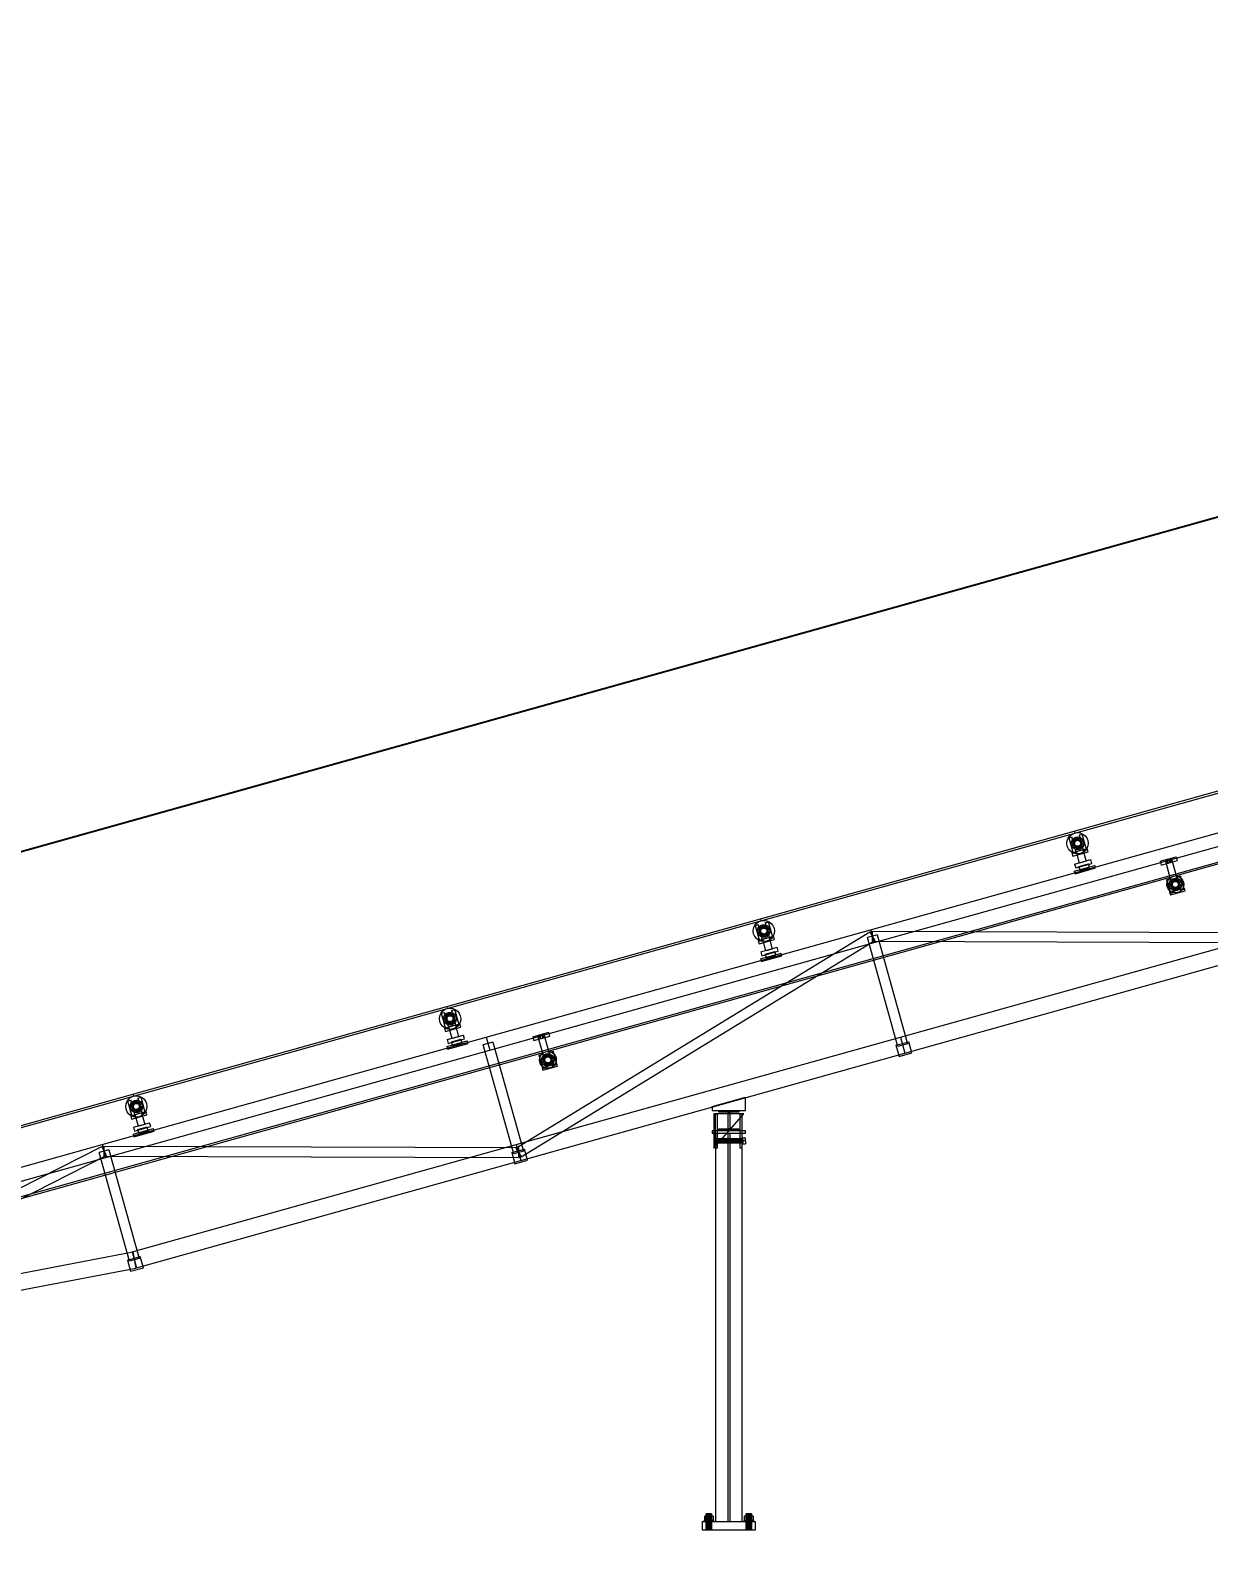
# Model space of a CAD drawing. Header units: millimetres. Extents: x -2500 to 58855, y -53268 to 6837.
# Drawn here: x 28385 to 31929, y -72 to 4511 of the extents above; entities that cross this region are included whole.
import ezdxf

# ---------------------------------------------------------------- set-up
doc = ezdxf.new("R2010")
doc.units = ezdxf.units.MM
doc.layers.add('COTAS_P', color=1, linetype='Continuous', lineweight=0)
doc.layers.add('lateral_C03', color=7, linetype='Continuous', lineweight=0)
doc.dimstyles.new('R19_100', dxfattribs={"dimtxt": 250, "dimasz": 150, "dimexe": 150, "dimexo": 80, "dimgap": 100, "dimtad": 1, "dimtih": 1, "dimtoh": 1, "dimdsep": 46, "dimcen": 0.09, "dimadec": 0, "dimazin": 0, "dimtfac": 1, "dimtdec": 4, "dimtofl": 0, "dimtmove": 0, "dimatfit": 3, "dimfxl": 1, "dimtolj": 1, "dimtzin": 0, "dimarcsym": 0})

# ---------------------------------------------------------------- blocks, each defined once
blk = doc.blocks.new('*D9')
at = {"layer": 'COTAS_P', "color": 0, "lineweight": -2, "transparency": 16777216}
for p, q in [((36895.6, 3577), (36634.3, 4511.2)), ((27342.7, 1757.1), (36530.3, 4326.4)), ((27419.1, 927), (27157.9, 1861.2))]:
    blk.add_line(p, q, dxfattribs=at)
at = {"layer": 'COTAS_P', "color": 0, "transparency": 16777216}
for points in [[(36523.5, 4350.4), (36537, 4302.3), (36674.7, 4366.7)], [(27336, 1781.2), (27349.5, 1733.1), (27198.3, 1716.7)]]:
    blk.add_solid(points, dxfattribs=at)
at = {"layer": 'Defpoints', "color": 0, "transparency": 16777216}
for p in [(36674.7, 4366.7), (36917.1, 3500), (27440.7, 850)]:
    blk.add_point(p, dxfattribs=at)
blk = doc.blocks.new('*D24')
at = {"layer": 'COTAS_P', "color": 0, "lineweight": -2, "transparency": 16777216}
for p, q in [((112.7, -80), (112.7, -2650)), ((58855.1, -80), (58855.1, -2650)), ((262.7, -2500), (58705.1, -2500))]:
    blk.add_line(p, q, dxfattribs=at)
at = {"layer": 'COTAS_P', "color": 0, "transparency": 16777216}
for points in [[(262.7, -2475), (262.7, -2525), (112.7, -2500)], [(58705.1, -2475), (58705.1, -2525), (58855.1, -2500)]]:
    blk.add_solid(points, dxfattribs=at)
at = {"layer": 'Defpoints', "color": 0, "transparency": 16777216}
for p in [(112.7, 0), (58855.1, 0), (58855.1, -2500)]:
    blk.add_point(p, dxfattribs=at)

msp = doc.modelspace()

# ---------------------------------------------------------------- linework, layer by layer
at = {"layer": 'lateral_C03'}
for p, q in [((27467.597, 753.695), (36944.047, 3403.695)), ((27468.944, 748.879), (36945.393, 3398.879)), ((31524.359, 2102.033), (32468.152, 2365.956)), ((31525.975, 2096.255), (32469.768, 2360.177)), ((30911.7, 1805.066), (32067.364, 2128.237)), ((30580.566, 1838.11), (31524.359, 2102.033)), ((30582.182, 1832.332), (31525.975, 2096.255)), ((30922.472, 1766.544), (32078.137, 2089.715)), ((31502.595, 2065.089), (31503.595, 2073.382)), ((31503.775, 2056.819), (31502.595, 2065.089)), ((31503.595, 2073.382), (31506.708, 2081.135)), ((31506.708, 2081.135), (31511.721, 2087.817)), ((31508.175, 2081.932), (31517.805, 2084.625)), ((31508.175, 2081.932), (31521.102, 2035.705)), ((31511.721, 2087.817), (31518.293, 2092.974)), ((31515.594, 2065.23), (31516.188, 2070.155)), ((31525.594, 2065.339), (31515.594, 2065.23)), ((31516.295, 2060.32), (31515.594, 2065.23)), ((31516.188, 2070.155), (31518.036, 2074.757)), ((31525.875, 2067.672), (31516.188, 2070.155)), ((31525.925, 2063.013), (31516.295, 2060.32)), ((31530.732, 2038.398), (31517.805, 2084.625)), ((31518.036, 2074.757), (31521.013, 2078.725)), ((31526.75, 2069.852), (31518.036, 2074.757)), ((31518.293, 2092.974), (31525.975, 2096.255)), ((31521.013, 2078.725), (31524.915, 2081.787)), ((31528.16, 2071.731), (31521.013, 2078.725)), ((31524.359, 2102.033), (31525.975, 2096.255)), ((31524.915, 2081.787), (31529.476, 2083.735)), ((31530.008, 2073.182), (31524.915, 2081.787)), ((31525.594, 2065.339), (31525.875, 2067.672)), ((31525.925, 2063.013), (31525.594, 2065.339)), ((31525.875, 2067.672), (31526.75, 2069.852)), ((31526.848, 2060.852), (31525.925, 2063.013)), ((31525.975, 2096.255), (31534.245, 2097.435)), ((31526.75, 2069.852), (31528.16, 2071.731)), ((31528.16, 2071.731), (31530.008, 2073.182)), ((31529.476, 2083.735), (31534.386, 2084.436)), ((31532.169, 2074.104), (31529.476, 2083.735)), ((31530.008, 2073.182), (31532.169, 2074.104)), ((31532.169, 2074.104), (31534.495, 2074.436)), ((31534.245, 2097.435), (31542.539, 2096.435)), ((31534.495, 2074.436), (31534.386, 2084.436)), ((31534.386, 2084.436), (31539.311, 2083.842)), ((31534.495, 2074.436), (31536.828, 2074.155)), ((31536.828, 2074.155), (31539.311, 2083.842)), ((31536.828, 2074.155), (31539.008, 2073.28)), ((31538.992, 2090.549), (31548.623, 2093.243)), ((31538.992, 2090.549), (31551.919, 2044.323)), ((31539.008, 2073.28), (31543.913, 2081.994)), ((31539.008, 2073.28), (31540.887, 2071.87)), ((31539.311, 2083.842), (31543.913, 2081.994)), ((31540.887, 2071.87), (31547.881, 2079.017)), ((31540.887, 2071.87), (31542.338, 2070.021)), ((31542.338, 2070.021), (31550.943, 2075.115)), ((31542.338, 2070.021), (31543.26, 2067.861)), ((31543.311, 2063.202), (31542.436, 2061.022)), ((31542.539, 2096.435), (31550.291, 2093.322)), ((31552.891, 2070.554), (31543.26, 2067.861)), ((31543.26, 2067.861), (31543.592, 2065.535)), ((31543.592, 2065.535), (31543.311, 2063.202)), ((31543.311, 2063.202), (31552.998, 2060.719)), ((31543.592, 2065.535), (31553.592, 2065.643)), ((31543.913, 2081.994), (31547.881, 2079.017)), ((31547.881, 2079.017), (31550.943, 2075.115)), ((31561.55, 2047.016), (31548.623, 2093.243)), ((31550.291, 2093.322), (31556.973, 2088.309)), ((31550.943, 2075.115), (31552.891, 2070.554)), ((31552.891, 2070.554), (31553.592, 2065.643)), ((31553.592, 2065.643), (31552.998, 2060.719)), ((31556.973, 2088.309), (31562.13, 2081.737)), ((31562.13, 2081.737), (31565.411, 2074.055)), ((31565.411, 2074.055), (31566.591, 2065.785)), ((31566.591, 2065.785), (31565.591, 2057.491)), ((31507.056, 2049.136), (31503.775, 2056.819)), ((31512.213, 2042.565), (31507.056, 2049.136)), ((31518.895, 2037.552), (31512.213, 2042.565)), ((31518.243, 2055.758), (31516.295, 2060.32)), ((31517.674, 2036.823), (31563.9, 2049.75)), ((31517.674, 2036.823), (31520.367, 2027.193)), ((31526.848, 2060.852), (31518.243, 2055.758)), ((31521.305, 2051.856), (31518.243, 2055.758)), ((31526.647, 2034.439), (31518.895, 2037.552)), ((31520.367, 2027.193), (31566.593, 2040.119)), ((31521.102, 2035.705), (31530.732, 2038.398)), ((31528.299, 2059.004), (31521.305, 2051.856)), ((31525.272, 2048.88), (31521.305, 2051.856)), ((31530.178, 2057.594), (31525.272, 2048.88)), ((31529.875, 2047.032), (31525.272, 2048.88)), ((31534.941, 2033.439), (31526.647, 2034.439)), ((31528.299, 2059.004), (31526.848, 2060.852)), ((31530.178, 2057.594), (31528.299, 2059.004)), ((31532.358, 2056.719), (31529.875, 2047.032)), ((31534.8, 2046.438), (31529.875, 2047.032)), ((31532.358, 2056.719), (31530.178, 2057.594)), ((31550.418, 2045.98), (31531.157, 2040.594)), ((31540.852, 2005.924), (31531.157, 2040.594)), ((31534.691, 2056.437), (31532.358, 2056.719)), ((31537.017, 2056.769), (31534.691, 2056.437)), ((31534.691, 2056.437), (31534.8, 2046.438)), ((31539.71, 2047.139), (31534.8, 2046.438)), ((31543.211, 2034.619), (31534.941, 2033.439)), ((31539.177, 2057.692), (31537.017, 2056.769)), ((31537.017, 2056.769), (31539.71, 2047.139)), ((31541.026, 2059.142), (31539.177, 2057.692)), ((31539.177, 2057.692), (31544.271, 2049.087)), ((31544.271, 2049.087), (31539.71, 2047.139)), ((31542.436, 2061.022), (31541.026, 2059.142)), ((31541.026, 2059.142), (31548.173, 2052.149)), ((31542.436, 2061.022), (31551.15, 2056.116)), ((31550.893, 2037.9), (31543.211, 2034.619)), ((31548.173, 2052.149), (31544.271, 2049.087)), ((31551.15, 2056.116), (31548.173, 2052.149)), ((31550.418, 2045.98), (31560.113, 2011.31)), ((31557.465, 2043.057), (31550.893, 2037.9)), ((31552.998, 2060.719), (31551.15, 2056.116)), ((31551.919, 2044.323), (31561.55, 2047.016)), ((31562.478, 2049.739), (31557.465, 2043.057)), ((31565.591, 2057.491), (31562.478, 2049.739)), ((31566.593, 2040.119), (31563.9, 2049.75)), ((31783.328, 2011.428), (31831.481, 2024.893)), ((31797.774, 2015.468), (31817.035, 2020.854)), ((31801.626, 2016.545), (31804.515, 2017.353)), ((31801.626, 2016.545), (31804.858, 2004.988)), ((31804.515, 2017.353), (31810.293, 2018.969)), ((31807.747, 2005.796), (31804.515, 2017.353)), ((31810.293, 2018.969), (31813.183, 2019.777)), ((31813.525, 2007.412), (31810.293, 2018.969)), ((31816.414, 2008.22), (31813.183, 2019.777)), ((31833.84, 1960.759), (31817.035, 2020.854)), ((31834.712, 2013.337), (31831.481, 2024.893)), ((31524.781, 1981.701), (31586.417, 1998.937)), ((31524.781, 1981.701), (31526.936, 1973.996)), ((31525.751, 2002.739), (31574.674, 2016.42)), ((31525.751, 2002.739), (31528.983, 1991.183)), ((31526.936, 1973.996), (31588.571, 1991.232)), ((31528.983, 1991.183), (31577.906, 2004.864)), ((31538.46, 1995.91), (31567.352, 2003.989)), ((31538.46, 1995.91), (31541.692, 1984.353)), ((31560.113, 2011.31), (31540.852, 2005.924)), ((31541.692, 1984.353), (31570.583, 1992.432)), ((31570.583, 1992.432), (31567.352, 2003.989)), ((31577.906, 2004.864), (31574.674, 2016.42)), ((31588.571, 1991.232), (31586.417, 1998.937)), ((31783.328, 2011.428), (31786.56, 1999.871)), ((31786.56, 1999.871), (31834.712, 2013.337)), ((31797.774, 2015.468), (31814.579, 1955.373)), ((31807.747, 2005.796), (31804.858, 2004.988)), ((31807.747, 2005.796), (31813.525, 2007.412)), ((31813.525, 2007.412), (31816.414, 2008.22)), ((31801.945, 1955.994), (31813.501, 1959.225)), ((31801.945, 1955.994), (31813.256, 1915.545)), ((31803.389, 1941.418), (31804.183, 1948.001)), ((31804.326, 1934.854), (31803.389, 1941.418)), ((31804.183, 1948.001), (31806.653, 1954.154)), ((31806.93, 1928.756), (31804.326, 1934.854)), ((31806.653, 1954.154), (31810.633, 1959.458)), ((31811.023, 1923.539), (31806.93, 1928.756)), ((31809.788, 1941.488), (31810.382, 1946.412)), ((31819.788, 1941.596), (31809.788, 1941.488)), ((31810.489, 1936.577), (31809.788, 1941.488)), ((31810.382, 1946.412), (31812.23, 1951.015)), ((31820.069, 1943.929), (31810.382, 1946.412)), ((31820.12, 1939.27), (31810.489, 1936.577)), ((31812.437, 1932.016), (31810.489, 1936.577)), ((31810.633, 1959.458), (31815.849, 1963.552)), ((31811.485, 1918.165), (31855.785, 1930.553)), ((31812.23, 1951.015), (31815.207, 1954.982)), ((31820.945, 1946.109), (31812.23, 1951.015)), ((31821.042, 1937.11), (31812.437, 1932.016)), ((31815.499, 1928.114), (31812.437, 1932.016)), ((31824.812, 1918.777), (31813.501, 1959.225)), ((31814.579, 1955.373), (31833.84, 1960.759)), ((31815.207, 1954.982), (31819.109, 1958.044)), ((31822.355, 1947.989), (31815.207, 1954.982)), ((31822.493, 1935.261), (31815.499, 1928.114)), ((31819.467, 1925.137), (31815.499, 1928.114)), ((31815.849, 1963.552), (31821.947, 1966.156)), ((31819.109, 1958.044), (31823.67, 1959.992)), ((31824.203, 1949.439), (31819.109, 1958.044)), ((31824.372, 1933.851), (31819.467, 1925.137)), ((31824.07, 1923.289), (31819.467, 1925.137)), ((31819.788, 1941.596), (31820.069, 1943.929)), ((31820.12, 1939.27), (31819.788, 1941.596)), ((31820.069, 1943.929), (31820.945, 1946.109)), ((31821.042, 1937.11), (31820.12, 1939.27)), ((31820.945, 1946.109), (31822.355, 1947.989)), ((31822.493, 1935.261), (31821.042, 1937.11)), ((31821.947, 1966.156), (31828.511, 1967.093)), ((31822.355, 1947.989), (31824.203, 1949.439)), ((31824.372, 1933.851), (31822.493, 1935.261)), ((31823.67, 1959.992), (31828.581, 1960.693)), ((31826.364, 1950.362), (31823.67, 1959.992)), ((31826.553, 1932.976), (31824.07, 1923.289)), ((31824.203, 1949.439), (31826.364, 1950.362)), ((31826.553, 1932.976), (31824.372, 1933.851)), ((31826.364, 1950.362), (31828.689, 1950.694)), ((31828.885, 1932.695), (31826.553, 1932.976)), ((31828.511, 1967.093), (31835.094, 1966.299)), ((31828.689, 1950.694), (31828.581, 1960.693)), ((31828.581, 1960.693), (31833.505, 1960.099)), ((31828.689, 1950.694), (31831.022, 1950.412)), ((31831.211, 1933.027), (31828.885, 1932.695)), ((31828.885, 1932.695), (31828.994, 1922.695)), ((31831.022, 1950.412), (31833.505, 1960.099)), ((31831.022, 1950.412), (31833.202, 1949.537)), ((31833.372, 1933.949), (31831.211, 1933.027)), ((31831.211, 1933.027), (31833.904, 1923.396)), ((31832.762, 1964.611), (31844.319, 1967.843)), ((31832.762, 1964.611), (31844.073, 1924.163)), ((31833.202, 1949.537), (31838.108, 1958.251)), ((31833.202, 1949.537), (31835.082, 1948.127)), ((31835.22, 1935.4), (31833.372, 1933.949)), ((31833.372, 1933.949), (31838.466, 1925.344)), ((31833.505, 1960.099), (31838.108, 1958.251)), ((31838.466, 1925.344), (31833.904, 1923.396)), ((31835.082, 1948.127), (31842.075, 1955.275)), ((31835.082, 1948.127), (31836.532, 1946.279)), ((31835.094, 1966.299), (31841.247, 1963.828)), ((31836.63, 1937.279), (31835.22, 1935.4)), ((31835.22, 1935.4), (31842.368, 1928.406)), ((31836.532, 1946.279), (31845.138, 1951.373)), ((31836.532, 1946.279), (31837.455, 1944.118)), ((31837.505, 1939.46), (31836.63, 1937.279)), ((31836.63, 1937.279), (31845.344, 1932.374)), ((31847.085, 1946.811), (31837.455, 1944.118)), ((31837.455, 1944.118), (31837.787, 1941.792)), ((31837.787, 1941.792), (31837.505, 1939.46)), ((31837.505, 1939.46), (31847.192, 1936.977)), ((31837.787, 1941.792), (31847.786, 1941.901)), ((31838.108, 1958.251), (31842.075, 1955.275)), ((31842.368, 1928.406), (31838.466, 1925.344)), ((31841.247, 1963.828), (31846.551, 1959.849)), ((31842.075, 1955.275), (31845.138, 1951.373)), ((31845.344, 1932.374), (31842.368, 1928.406)), ((31844.073, 1924.163), (31855.63, 1927.395)), ((31855.63, 1927.395), (31844.319, 1967.843)), ((31845.138, 1951.373), (31847.085, 1946.811)), ((31847.192, 1936.977), (31845.344, 1932.374)), ((31846.551, 1959.849), (31850.645, 1954.633)), ((31850.921, 1929.234), (31846.942, 1923.93)), ((31847.085, 1946.811), (31847.786, 1941.901)), ((31847.786, 1941.901), (31847.192, 1936.977)), ((31850.645, 1954.633), (31853.249, 1948.535)), ((31853.392, 1935.387), (31850.921, 1929.234)), ((31853.249, 1948.535), (31854.186, 1941.97)), ((31854.186, 1941.97), (31853.392, 1935.387)), ((31857.94, 1922.849), (31855.785, 1930.553)), ((31816.327, 1919.56), (31811.023, 1923.539)), ((31811.485, 1918.165), (31813.639, 1910.461)), ((31813.256, 1915.545), (31824.812, 1918.777)), ((31813.639, 1910.461), (31857.94, 1922.849)), ((31822.481, 1917.09), (31816.327, 1919.56)), ((31829.064, 1916.296), (31822.481, 1917.09)), ((31828.994, 1922.695), (31824.07, 1923.289)), ((31833.904, 1923.396), (31828.994, 1922.695)), ((31835.628, 1917.233), (31829.064, 1916.296)), ((31841.726, 1919.837), (31835.628, 1917.233)), ((31846.942, 1923.93), (31841.726, 1919.837)), ((29636.774, 1574.187), (30580.566, 1838.11)), ((30580.566, 1838.11), (30582.182, 1832.332)), ((30582.182, 1832.332), (30590.452, 1833.512)), ((30590.452, 1833.512), (30598.746, 1832.512)), ((29638.39, 1568.409), (30582.182, 1832.332)), ((29756.035, 1481.896), (30911.7, 1805.066)), ((29845.162, 1147.994), (30909.261, 1798.603)), ((30558.802, 1801.166), (30559.802, 1809.46)), ((30559.982, 1792.896), (30558.802, 1801.166)), ((30559.802, 1809.46), (30562.915, 1817.212)), ((30563.263, 1785.214), (30559.982, 1792.896)), ((30562.915, 1817.212), (30567.928, 1823.894)), ((30564.382, 1818.009), (30574.013, 1820.702)), ((30564.382, 1818.009), (30577.309, 1771.782)), ((30567.928, 1823.894), (30574.5, 1829.051)), ((30571.801, 1801.307), (30572.395, 1806.232)), ((30581.801, 1801.416), (30571.801, 1801.307)), ((30572.502, 1796.397), (30571.801, 1801.307)), ((30572.395, 1806.232), (30574.243, 1810.835)), ((30582.082, 1803.749), (30572.395, 1806.232)), ((30582.133, 1799.09), (30572.502, 1796.397)), ((30574.45, 1791.836), (30572.502, 1796.397)), ((30586.939, 1774.475), (30574.013, 1820.702)), ((30574.243, 1810.835), (30577.22, 1814.802)), ((30582.957, 1805.929), (30574.243, 1810.835)), ((30583.055, 1796.93), (30574.45, 1791.836)), ((30577.512, 1787.934), (30574.45, 1791.836)), ((30574.5, 1829.051), (30582.182, 1832.332)), ((30577.22, 1814.802), (30581.122, 1817.864)), ((30584.367, 1807.808), (30577.22, 1814.802)), ((30584.506, 1795.081), (30577.512, 1787.934)), ((30581.48, 1784.957), (30577.512, 1787.934)), ((30581.122, 1817.864), (30585.683, 1819.812)), ((30586.216, 1809.259), (30581.122, 1817.864)), ((30586.385, 1793.671), (30581.48, 1784.957)), ((30581.801, 1801.416), (30582.082, 1803.749)), ((30582.133, 1799.09), (30581.801, 1801.416)), ((30582.082, 1803.749), (30582.957, 1805.929)), ((30583.055, 1796.93), (30582.133, 1799.09)), ((30582.957, 1805.929), (30584.367, 1807.808)), ((30584.506, 1795.081), (30583.055, 1796.93)), ((30584.367, 1807.808), (30586.216, 1809.259)), ((30586.385, 1793.671), (30584.506, 1795.081)), ((30585.683, 1819.812), (30590.594, 1820.513)), ((30588.376, 1810.182), (30585.683, 1819.812)), ((30588.566, 1792.796), (30586.083, 1783.109)), ((30586.216, 1809.259), (30588.376, 1810.182)), ((30588.566, 1792.796), (30586.385, 1793.671)), ((30588.376, 1810.182), (30590.702, 1810.514)), ((30590.898, 1792.515), (30588.566, 1792.796)), ((30590.702, 1810.514), (30590.594, 1820.513)), ((30590.594, 1820.513), (30595.518, 1819.919)), ((30590.702, 1810.514), (30593.035, 1810.232)), ((30593.224, 1792.847), (30590.898, 1792.515)), ((30590.898, 1792.515), (30591.007, 1782.515)), ((30593.035, 1810.232), (30595.518, 1819.919)), ((30593.035, 1810.232), (30595.215, 1809.357)), ((30595.385, 1793.769), (30593.224, 1792.847)), ((30593.224, 1792.847), (30595.917, 1783.216)), ((30595.2, 1826.627), (30604.83, 1829.32)), ((30595.2, 1826.627), (30608.127, 1780.4)), ((30595.215, 1809.357), (30600.121, 1818.071)), ((30595.215, 1809.357), (30597.095, 1807.947)), ((30597.233, 1795.22), (30595.385, 1793.769)), ((30595.385, 1793.769), (30600.479, 1785.164)), ((30595.518, 1819.919), (30600.121, 1818.071)), ((30597.095, 1807.947), (30604.088, 1815.094)), ((30597.095, 1807.947), (30598.545, 1806.099)), ((30598.643, 1797.099), (30597.233, 1795.22)), ((30597.233, 1795.22), (30604.381, 1788.226)), ((30598.545, 1806.099), (30607.15, 1811.192)), ((30598.545, 1806.099), (30599.468, 1803.938)), ((30599.518, 1799.279), (30598.643, 1797.099)), ((30598.643, 1797.099), (30607.357, 1792.194)), ((30598.746, 1832.512), (30606.498, 1829.399)), ((30609.098, 1806.631), (30599.468, 1803.938)), ((30599.468, 1803.938), (30599.8, 1801.612)), ((30599.8, 1801.612), (30599.518, 1799.279)), ((30599.518, 1799.279), (30609.205, 1796.796)), ((30599.8, 1801.612), (30609.799, 1801.721)), ((30600.121, 1818.071), (30604.088, 1815.094)), ((30604.381, 1788.226), (30600.479, 1785.164)), ((30604.088, 1815.094), (30607.15, 1811.192)), ((30607.357, 1792.194), (30604.381, 1788.226)), ((30617.757, 1783.093), (30604.83, 1829.32)), ((30606.498, 1829.399), (30613.18, 1824.386)), ((30607.15, 1811.192), (30609.098, 1806.631)), ((30609.205, 1796.796), (30607.357, 1792.194)), ((30609.098, 1806.631), (30609.799, 1801.721)), ((30609.799, 1801.721), (30609.205, 1796.796)), ((30613.18, 1824.386), (30618.337, 1817.815)), ((30618.337, 1817.815), (30621.618, 1810.132)), ((30621.798, 1793.569), (30618.685, 1785.816)), ((30621.618, 1810.132), (30622.798, 1801.862)), ((30622.798, 1801.862), (30621.798, 1793.569)), ((30931.532, 1789.845), (30902.64, 1781.766)), ((30909.261, 1798.603), (30924.91, 1773.008)), ((30911.7, 1805.066), (30922.472, 1766.544)), ((30917.137, 1800.805), (30917.034, 1770.805)), ((30917.137, 1800.805), (32164.367, 1796.538)), ((30931.532, 1789.845), (31023.097, 1462.407)), ((31001.918, 1482.443), (32157.583, 1805.614)), ((29766.807, 1443.374), (30922.472, 1766.544)), ((29860.811, 1122.399), (30924.91, 1773.008)), ((30568.42, 1778.642), (30563.263, 1785.214)), ((30575.103, 1773.629), (30568.42, 1778.642)), ((30573.881, 1772.9), (30620.108, 1785.827)), ((30573.881, 1772.9), (30576.574, 1763.27)), ((30582.855, 1770.516), (30575.103, 1773.629)), ((30576.574, 1763.27), (30622.801, 1776.197)), ((30577.309, 1771.782), (30586.939, 1774.475)), ((30586.083, 1783.109), (30581.48, 1784.957)), ((30581.959, 1738.817), (30630.882, 1752.497)), ((30591.148, 1769.516), (30582.855, 1770.516)), ((30591.007, 1782.515), (30586.083, 1783.109)), ((30606.625, 1782.057), (30587.364, 1776.671)), ((30597.059, 1742.001), (30587.364, 1776.671)), ((30595.917, 1783.216), (30591.007, 1782.515)), ((30599.418, 1770.696), (30591.148, 1769.516)), ((30600.479, 1785.164), (30595.917, 1783.216)), ((30616.32, 1747.387), (30597.059, 1742.001)), ((30607.101, 1773.977), (30599.418, 1770.696)), ((30606.625, 1782.057), (30616.32, 1747.387)), ((30613.672, 1779.134), (30607.101, 1773.977)), ((30608.127, 1780.4), (30617.757, 1783.093)), ((30618.685, 1785.816), (30613.672, 1779.134)), ((30622.801, 1776.197), (30620.108, 1785.827)), ((30634.113, 1740.941), (30630.882, 1752.497)), ((30994.205, 1454.327), (30902.64, 1781.766)), ((30917.034, 1770.805), (32164.264, 1766.538)), ((31015.383, 1434.291), (32171.048, 1757.461)), ((30580.989, 1717.778), (30642.624, 1735.014)), ((30580.989, 1717.778), (30583.143, 1710.074)), ((30581.959, 1738.817), (30585.19, 1727.26)), ((30583.143, 1710.074), (30644.778, 1727.309)), ((30585.19, 1727.26), (30634.113, 1740.941)), ((30594.667, 1731.987), (30623.559, 1740.066)), ((30594.667, 1731.987), (30597.899, 1720.43)), ((30597.899, 1720.43), (30626.791, 1728.509)), ((30626.791, 1728.509), (30623.559, 1740.066)), ((30644.778, 1727.309), (30642.624, 1735.014)), ((28692.981, 1310.265), (29636.774, 1574.187)), ((28694.597, 1304.486), (29638.39, 1568.409)), ((29619.122, 1553.289), (29624.135, 1559.971)), ((29624.135, 1559.971), (29630.707, 1565.128)), ((29630.707, 1565.128), (29638.39, 1568.409)), ((29636.774, 1574.187), (29638.39, 1568.409)), ((29638.39, 1568.409), (29646.659, 1569.589)), ((29646.659, 1569.589), (29654.953, 1568.589)), ((29651.407, 1562.704), (29661.037, 1565.397)), ((29651.407, 1562.704), (29664.334, 1516.477)), ((29654.953, 1568.589), (29662.705, 1565.477)), ((29673.964, 1519.17), (29661.037, 1565.397)), ((29662.705, 1565.477), (29669.387, 1560.463)), ((29669.387, 1560.463), (29674.545, 1553.892)), ((29615.009, 1537.243), (29616.01, 1545.537)), ((29616.19, 1528.973), (29615.009, 1537.243)), ((29616.01, 1545.537), (29619.122, 1553.289)), ((29619.47, 1521.291), (29616.19, 1528.973)), ((29624.627, 1514.719), (29619.47, 1521.291)), ((29620.589, 1554.086), (29630.22, 1556.779)), ((29620.589, 1554.086), (29633.516, 1507.859)), ((29631.31, 1509.706), (29624.627, 1514.719)), ((29628.009, 1537.385), (29628.602, 1542.309)), ((29638.008, 1537.493), (29628.009, 1537.385)), ((29628.709, 1532.474), (29628.009, 1537.385)), ((29628.602, 1542.309), (29630.451, 1546.912)), ((29638.289, 1539.826), (29628.602, 1542.309)), ((29638.34, 1535.168), (29628.709, 1532.474)), ((29630.657, 1527.913), (29628.709, 1532.474)), ((29630.088, 1508.978), (29676.315, 1521.904)), ((29643.147, 1510.553), (29630.22, 1556.779)), ((29630.451, 1546.912), (29633.427, 1550.879)), ((29639.165, 1542.006), (29630.451, 1546.912)), ((29639.263, 1533.007), (29630.657, 1527.913)), ((29633.719, 1524.011), (29630.657, 1527.913)), ((29633.427, 1550.879), (29637.329, 1553.942)), ((29640.575, 1543.886), (29633.427, 1550.879)), ((29640.713, 1531.159), (29633.719, 1524.011)), ((29637.687, 1521.034), (29633.719, 1524.011)), ((29637.329, 1553.942), (29641.891, 1555.889)), ((29642.423, 1545.336), (29637.329, 1553.942)), ((29642.592, 1529.749), (29637.687, 1521.034)), ((29642.29, 1519.186), (29637.687, 1521.034)), ((29638.008, 1537.493), (29638.289, 1539.826)), ((29638.34, 1535.168), (29638.008, 1537.493)), ((29638.289, 1539.826), (29639.165, 1542.006)), ((29639.263, 1533.007), (29638.34, 1535.168)), ((29639.165, 1542.006), (29640.575, 1543.886)), ((29640.713, 1531.159), (29639.263, 1533.007)), ((29640.575, 1543.886), (29642.423, 1545.336)), ((29642.592, 1529.749), (29640.713, 1531.159)), ((29641.891, 1555.889), (29646.801, 1556.59)), ((29644.584, 1546.259), (29641.891, 1555.889)), ((29644.773, 1528.873), (29642.29, 1519.186)), ((29647.214, 1518.592), (29642.29, 1519.186)), ((29642.423, 1545.336), (29644.584, 1546.259)), ((29644.773, 1528.873), (29642.592, 1529.749)), ((29662.832, 1518.134), (29643.571, 1512.748)), ((29653.266, 1478.078), (29643.571, 1512.748)), ((29644.584, 1546.259), (29646.91, 1546.591)), ((29647.105, 1528.592), (29644.773, 1528.873)), ((29646.91, 1546.591), (29646.801, 1556.59)), ((29646.801, 1556.59), (29651.725, 1555.996)), ((29646.91, 1546.591), (29649.242, 1546.309)), ((29649.431, 1528.924), (29647.105, 1528.592)), ((29647.105, 1528.592), (29647.214, 1518.592)), ((29652.124, 1519.293), (29647.214, 1518.592)), ((29649.242, 1546.309), (29651.725, 1555.996)), ((29649.242, 1546.309), (29651.422, 1545.434)), ((29651.592, 1529.846), (29649.431, 1528.924)), ((29649.431, 1528.924), (29652.124, 1519.293)), ((29651.422, 1545.434), (29656.328, 1554.148)), ((29651.422, 1545.434), (29653.302, 1544.024)), ((29653.44, 1531.297), (29651.592, 1529.846)), ((29651.592, 1529.846), (29656.686, 1521.241)), ((29651.725, 1555.996), (29656.328, 1554.148)), ((29656.686, 1521.241), (29652.124, 1519.293)), ((29653.302, 1544.024), (29660.296, 1551.172)), ((29653.302, 1544.024), (29654.752, 1542.176)), ((29654.85, 1533.176), (29653.44, 1531.297)), ((29653.44, 1531.297), (29660.588, 1524.303)), ((29654.752, 1542.176), (29663.358, 1547.27)), ((29654.752, 1542.176), (29655.675, 1540.015)), ((29655.726, 1535.357), (29654.85, 1533.176)), ((29654.85, 1533.176), (29663.564, 1528.271)), ((29665.305, 1542.708), (29655.675, 1540.015)), ((29655.675, 1540.015), (29656.007, 1537.689)), ((29656.007, 1537.689), (29655.726, 1535.357)), ((29655.726, 1535.357), (29665.412, 1532.874)), ((29656.007, 1537.689), (29666.006, 1537.798)), ((29656.328, 1554.148), (29660.296, 1551.172)), ((29660.588, 1524.303), (29656.686, 1521.241)), ((29660.296, 1551.172), (29663.358, 1547.27)), ((29663.564, 1528.271), (29660.588, 1524.303)), ((29662.832, 1518.134), (29672.527, 1483.464)), ((29669.88, 1515.211), (29663.308, 1510.054)), ((29663.358, 1547.27), (29665.305, 1542.708)), ((29665.412, 1532.874), (29663.564, 1528.271)), ((29664.334, 1516.477), (29673.964, 1519.17)), ((29665.305, 1542.708), (29666.006, 1537.798)), ((29666.006, 1537.798), (29665.412, 1532.874)), ((29674.893, 1521.894), (29669.88, 1515.211)), ((29674.545, 1553.892), (29677.825, 1546.209)), ((29678.005, 1529.646), (29674.893, 1521.894)), ((29679.008, 1512.274), (29676.315, 1521.904)), ((29677.825, 1546.209), (29679.006, 1537.939)), ((29679.006, 1537.939), (29678.005, 1529.646)), ((28600.37, 1158.725), (29756.035, 1481.896)), ((29630.088, 1508.978), (29632.781, 1499.347)), ((29639.062, 1506.593), (29631.31, 1509.706)), ((29632.781, 1499.347), (29679.008, 1512.274)), ((29633.516, 1507.859), (29643.147, 1510.553)), ((29637.196, 1453.855), (29698.831, 1471.091)), ((29638.166, 1474.894), (29687.089, 1488.575)), ((29638.166, 1474.894), (29641.398, 1463.337)), ((29647.355, 1505.593), (29639.062, 1506.593)), ((29641.398, 1463.337), (29690.321, 1477.018)), ((29655.625, 1506.774), (29647.355, 1505.593)), ((29650.875, 1468.064), (29679.766, 1476.143)), ((29650.875, 1468.064), (29654.106, 1456.507)), ((29672.527, 1483.464), (29653.266, 1478.078)), ((29663.308, 1510.054), (29655.625, 1506.774)), ((29682.998, 1464.587), (29679.766, 1476.143)), ((29690.321, 1477.018), (29687.089, 1488.575)), ((29700.986, 1463.387), (29698.831, 1471.091)), ((29775.867, 1466.674), (29746.975, 1458.595)), ((29756.035, 1481.896), (29766.807, 1443.374)), ((29775.867, 1466.674), (29867.432, 1139.236)), ((29846.253, 1159.273), (31001.918, 1482.443)), ((29895.742, 1483.582), (29943.895, 1497.048)), ((29895.742, 1483.582), (29898.974, 1472.026)), ((29898.974, 1472.026), (29947.127, 1485.491)), ((29910.188, 1487.622), (29929.449, 1493.008)), ((29910.188, 1487.622), (29926.993, 1427.527)), ((29914.04, 1488.699), (29916.93, 1489.507)), ((29914.04, 1488.699), (29917.272, 1477.143)), ((29916.93, 1489.507), (29922.708, 1491.123)), ((29920.161, 1477.951), (29916.93, 1489.507)), ((29920.161, 1477.951), (29917.272, 1477.143)), ((29920.161, 1477.951), (29925.94, 1479.566)), ((29922.708, 1491.123), (29925.597, 1491.931)), ((29925.94, 1479.566), (29922.708, 1491.123)), ((29928.829, 1480.374), (29925.597, 1491.931)), ((29925.94, 1479.566), (29928.829, 1480.374)), ((29946.254, 1432.914), (29929.449, 1493.008)), ((29947.127, 1485.491), (29943.895, 1497.048)), ((30988.043, 1457.796), (31026.565, 1468.568)), ((31001.918, 1482.443), (31015.383, 1434.291)), ((31035.991, 1434.862), (31026.565, 1468.568)), ((28611.143, 1120.203), (29766.807, 1443.374)), ((29637.196, 1453.855), (29639.35, 1446.151)), ((29639.35, 1446.151), (29700.986, 1463.387)), ((29654.106, 1456.507), (29682.998, 1464.587)), ((29838.54, 1131.157), (29746.975, 1458.595)), ((29859.719, 1111.12), (31015.383, 1434.291)), ((29914.359, 1428.148), (29925.916, 1431.38)), ((29914.359, 1428.148), (29925.67, 1387.7)), ((29916.597, 1420.155), (29919.068, 1426.309)), ((29919.068, 1426.309), (29923.047, 1431.613)), ((29922.797, 1418.566), (29924.645, 1423.169)), ((29923.047, 1431.613), (29928.263, 1435.706)), ((29924.645, 1423.169), (29927.621, 1427.137)), ((29933.359, 1418.264), (29924.645, 1423.169)), ((29937.227, 1390.931), (29925.916, 1431.38)), ((29926.993, 1427.527), (29946.254, 1432.914)), ((29927.621, 1427.137), (29931.523, 1430.199)), ((29934.769, 1420.143), (29927.621, 1427.137)), ((29928.263, 1435.706), (29934.361, 1438.31)), ((29931.523, 1430.199), (29936.085, 1432.147)), ((29936.617, 1421.594), (29931.523, 1430.199)), ((29934.361, 1438.31), (29940.926, 1439.247)), ((29934.769, 1420.143), (29936.617, 1421.594)), ((29936.085, 1432.147), (29940.995, 1432.848)), ((29938.778, 1422.516), (29936.085, 1432.147)), ((29936.617, 1421.594), (29938.778, 1422.516)), ((29938.778, 1422.516), (29941.104, 1422.848)), ((29940.926, 1439.247), (29947.509, 1438.453)), ((29941.104, 1422.848), (29940.995, 1432.848)), ((29940.995, 1432.848), (29945.919, 1432.254)), ((29941.104, 1422.848), (29943.436, 1422.567)), ((29943.436, 1422.567), (29945.919, 1432.254)), ((29943.436, 1422.567), (29945.617, 1421.691)), ((29945.177, 1436.766), (29956.733, 1439.998)), ((29945.177, 1436.766), (29956.488, 1396.318)), ((29945.617, 1421.691), (29950.522, 1430.406)), ((29945.617, 1421.691), (29947.496, 1420.281)), ((29945.919, 1432.254), (29950.522, 1430.406)), ((29947.496, 1420.281), (29954.49, 1427.429)), ((29947.509, 1438.453), (29953.662, 1435.983)), ((29948.947, 1418.433), (29957.552, 1423.527)), ((29950.522, 1430.406), (29954.49, 1427.429)), ((29953.662, 1435.983), (29958.966, 1432.003)), ((29954.49, 1427.429), (29957.552, 1423.527)), ((29968.044, 1399.549), (29956.733, 1439.998)), ((29957.552, 1423.527), (29959.5, 1418.966)), ((29958.966, 1432.003), (29963.059, 1426.787)), ((29963.059, 1426.787), (29965.663, 1420.689)), ((29965.663, 1420.689), (29966.6, 1414.125)), ((30988.043, 1457.796), (30997.469, 1424.089)), ((31023.097, 1462.407), (30994.205, 1454.327)), ((30997.469, 1424.089), (31035.991, 1434.862)), ((29915.803, 1413.572), (29916.597, 1420.155)), ((29916.74, 1407.008), (29915.803, 1413.572)), ((29919.344, 1400.91), (29916.74, 1407.008)), ((29923.438, 1395.694), (29919.344, 1400.91)), ((29922.203, 1413.642), (29922.797, 1418.566)), ((29932.202, 1413.751), (29922.203, 1413.642)), ((29922.904, 1408.732), (29922.203, 1413.642)), ((29932.484, 1416.083), (29922.797, 1418.566)), ((29932.534, 1411.425), (29922.904, 1408.732)), ((29924.852, 1404.17), (29922.904, 1408.732)), ((29928.742, 1391.715), (29923.438, 1395.694)), ((29923.899, 1390.32), (29968.2, 1402.708)), ((29923.899, 1390.32), (29926.054, 1382.615)), ((29933.457, 1409.264), (29924.852, 1404.17)), ((29927.914, 1400.268), (29924.852, 1404.17)), ((29925.67, 1387.7), (29937.227, 1390.931)), ((29926.054, 1382.615), (29970.354, 1395.003)), ((29934.907, 1407.416), (29927.914, 1400.268)), ((29931.881, 1397.292), (29927.914, 1400.268)), ((29934.895, 1389.244), (29928.742, 1391.715)), ((29936.787, 1406.006), (29931.881, 1397.292)), ((29936.484, 1395.444), (29931.881, 1397.292)), ((29932.202, 1413.751), (29932.484, 1416.083)), ((29932.534, 1411.425), (29932.202, 1413.751)), ((29932.484, 1416.083), (29933.359, 1418.264)), ((29933.457, 1409.264), (29932.534, 1411.425)), ((29933.359, 1418.264), (29934.769, 1420.143)), ((29934.907, 1407.416), (29933.457, 1409.264)), ((29941.478, 1388.45), (29934.895, 1389.244)), ((29936.787, 1406.006), (29934.907, 1407.416)), ((29938.967, 1405.131), (29936.484, 1395.444)), ((29941.408, 1394.85), (29936.484, 1395.444)), ((29938.967, 1405.131), (29936.787, 1406.006)), ((29941.3, 1404.849), (29938.967, 1405.131)), ((29943.626, 1405.181), (29941.3, 1404.849)), ((29941.3, 1404.849), (29941.408, 1394.85)), ((29946.319, 1395.551), (29941.408, 1394.85)), ((29948.042, 1389.387), (29941.478, 1388.45)), ((29945.786, 1406.104), (29943.626, 1405.181)), ((29943.626, 1405.181), (29946.319, 1395.551)), ((29947.635, 1407.554), (29945.786, 1406.104)), ((29945.786, 1406.104), (29950.88, 1397.498)), ((29950.88, 1397.498), (29946.319, 1395.551)), ((29947.496, 1420.281), (29948.947, 1418.433)), ((29949.045, 1409.434), (29947.635, 1407.554)), ((29947.635, 1407.554), (29954.782, 1400.561)), ((29954.14, 1391.991), (29948.042, 1389.387)), ((29948.947, 1418.433), (29949.869, 1416.272)), ((29949.92, 1411.614), (29949.045, 1409.434)), ((29949.045, 1409.434), (29957.759, 1404.528)), ((29959.5, 1418.966), (29949.869, 1416.272)), ((29949.869, 1416.272), (29950.201, 1413.947)), ((29950.201, 1413.947), (29949.92, 1411.614)), ((29949.92, 1411.614), (29959.607, 1409.131)), ((29950.201, 1413.947), (29960.201, 1414.055)), ((29954.782, 1400.561), (29950.88, 1397.498)), ((29959.357, 1396.085), (29954.14, 1391.991)), ((29957.759, 1404.528), (29954.782, 1400.561)), ((29956.488, 1396.318), (29968.044, 1399.549)), ((29959.607, 1409.131), (29957.759, 1404.528)), ((29963.336, 1401.389), (29959.357, 1396.085)), ((29959.5, 1418.966), (29960.201, 1414.055)), ((29960.201, 1414.055), (29959.607, 1409.131)), ((29965.806, 1407.542), (29963.336, 1401.389)), ((29966.6, 1414.125), (29965.806, 1407.542)), ((29970.354, 1395.003), (29968.2, 1402.708)), ((27749.188, 1046.342), (28692.981, 1310.265)), ((27750.804, 1040.564), (28694.597, 1304.486)), ((28672.217, 1281.614), (28675.33, 1289.366)), ((28675.33, 1289.366), (28680.343, 1296.049)), ((28676.796, 1290.163), (28686.427, 1292.856)), ((28676.796, 1290.163), (28689.723, 1243.937)), ((28680.343, 1296.049), (28686.914, 1301.206)), ((28699.354, 1246.63), (28686.427, 1292.856)), ((28686.658, 1282.989), (28689.634, 1286.957)), ((28686.914, 1301.206), (28694.597, 1304.486)), ((28689.634, 1286.957), (28693.536, 1290.019)), ((28696.782, 1279.963), (28689.634, 1286.957)), ((28692.981, 1310.265), (28694.597, 1304.486)), ((28693.536, 1290.019), (28698.098, 1291.967)), ((28698.63, 1281.413), (28693.536, 1290.019)), ((28694.597, 1304.486), (28702.867, 1305.667)), ((28698.098, 1291.967), (28703.008, 1292.667)), ((28700.791, 1282.336), (28698.098, 1291.967)), ((28702.867, 1305.667), (28711.16, 1304.666)), ((28703.117, 1282.668), (28703.008, 1292.667)), ((28703.008, 1292.667), (28707.932, 1292.074)), ((28705.449, 1282.387), (28707.932, 1292.074)), ((28707.614, 1298.781), (28717.245, 1301.474)), ((28707.614, 1298.781), (28720.541, 1252.555)), ((28707.63, 1281.511), (28712.535, 1290.225)), ((28707.932, 1292.074), (28712.535, 1290.225)), ((28709.509, 1280.101), (28716.503, 1287.249)), ((28710.96, 1278.253), (28719.565, 1283.347)), ((28711.16, 1304.666), (28718.912, 1301.554)), ((28712.535, 1290.225), (28716.503, 1287.249)), ((28716.503, 1287.249), (28719.565, 1283.347)), ((28730.172, 1255.248), (28717.245, 1301.474)), ((28718.912, 1301.554), (28725.595, 1296.541)), ((28719.565, 1283.347), (28721.513, 1278.785)), ((28725.595, 1296.541), (28730.752, 1289.969)), ((28730.752, 1289.969), (28734.032, 1282.286)), ((30435.435, 1273.152), (30535.435, 1301.116)), ((30535.435, 1261.152), (30535.435, 1301.116)), ((28671.217, 1273.321), (28672.217, 1281.614)), ((28672.397, 1265.051), (28671.217, 1273.321)), ((28675.678, 1257.368), (28672.397, 1265.051)), ((28680.835, 1250.796), (28675.678, 1257.368)), ((28687.517, 1245.783), (28680.835, 1250.796)), ((28684.216, 1273.462), (28684.81, 1278.386)), ((28694.215, 1273.571), (28684.216, 1273.462)), ((28684.917, 1268.552), (28684.216, 1273.462)), ((28684.81, 1278.386), (28686.658, 1282.989)), ((28694.497, 1275.903), (28684.81, 1278.386)), ((28694.547, 1271.245), (28684.917, 1268.552)), ((28686.864, 1263.99), (28684.917, 1268.552)), ((28686.296, 1245.055), (28732.522, 1257.982)), ((28686.296, 1245.055), (28688.989, 1235.424)), ((28695.372, 1278.084), (28686.658, 1282.989)), ((28695.47, 1269.084), (28686.864, 1263.99)), ((28689.927, 1260.088), (28686.864, 1263.99)), ((28695.269, 1242.671), (28687.517, 1245.783)), ((28688.989, 1235.424), (28735.215, 1248.351)), ((28689.723, 1243.937), (28699.354, 1246.63)), ((28696.92, 1267.236), (28689.927, 1260.088)), ((28693.894, 1257.112), (28689.927, 1260.088)), ((28698.8, 1265.826), (28693.894, 1257.112)), ((28698.497, 1255.264), (28693.894, 1257.112)), ((28694.215, 1273.571), (28694.497, 1275.903)), ((28694.547, 1271.245), (28694.215, 1273.571)), ((28694.497, 1275.903), (28695.372, 1278.084)), ((28695.47, 1269.084), (28694.547, 1271.245)), ((28703.563, 1241.67), (28695.269, 1242.671)), ((28695.372, 1278.084), (28696.782, 1279.963)), ((28696.92, 1267.236), (28695.47, 1269.084)), ((28696.782, 1279.963), (28698.63, 1281.413)), ((28698.8, 1265.826), (28696.92, 1267.236)), ((28700.98, 1264.95), (28698.497, 1255.264)), ((28703.421, 1254.67), (28698.497, 1255.264)), ((28698.63, 1281.413), (28700.791, 1282.336)), ((28700.98, 1264.95), (28698.8, 1265.826)), ((28719.039, 1254.211), (28699.778, 1248.825)), ((28709.473, 1214.155), (28699.778, 1248.825)), ((28700.791, 1282.336), (28703.117, 1282.668)), ((28703.313, 1264.669), (28700.98, 1264.95)), ((28703.117, 1282.668), (28705.449, 1282.387)), ((28705.638, 1265.001), (28703.313, 1264.669)), ((28703.313, 1264.669), (28703.421, 1254.67)), ((28708.332, 1255.371), (28703.421, 1254.67)), ((28711.833, 1242.851), (28703.563, 1241.67)), ((28705.449, 1282.387), (28707.63, 1281.511)), ((28707.799, 1265.924), (28705.638, 1265.001)), ((28705.638, 1265.001), (28708.332, 1255.371)), ((28707.63, 1281.511), (28709.509, 1280.101)), ((28709.647, 1267.374), (28707.799, 1265.924)), ((28707.799, 1265.924), (28712.893, 1257.318)), ((28712.893, 1257.318), (28708.332, 1255.371)), ((28709.509, 1280.101), (28710.96, 1278.253)), ((28711.057, 1269.254), (28709.647, 1267.374)), ((28709.647, 1267.374), (28716.795, 1260.38)), ((28710.96, 1278.253), (28711.882, 1276.092)), ((28711.933, 1271.434), (28711.057, 1269.254)), ((28711.057, 1269.254), (28719.772, 1264.348)), ((28719.515, 1246.131), (28711.833, 1242.851)), ((28721.513, 1278.785), (28711.882, 1276.092)), ((28711.882, 1276.092), (28712.214, 1273.766)), ((28712.214, 1273.766), (28711.933, 1271.434)), ((28711.933, 1271.434), (28721.62, 1268.951)), ((28712.214, 1273.766), (28722.214, 1273.875)), ((28716.795, 1260.38), (28712.893, 1257.318)), ((28719.772, 1264.348), (28716.795, 1260.38)), ((28719.039, 1254.211), (28728.734, 1219.541)), ((28726.087, 1251.289), (28719.515, 1246.131)), ((28721.62, 1268.951), (28719.772, 1264.348)), ((28720.541, 1252.555), (28730.172, 1255.248)), ((28721.513, 1278.785), (28722.214, 1273.875)), ((28722.214, 1273.875), (28721.62, 1268.951)), ((28731.1, 1257.971), (28726.087, 1251.289)), ((28734.213, 1265.723), (28731.1, 1257.971)), ((28735.215, 1248.351), (28732.522, 1257.982)), ((28734.032, 1282.286), (28735.213, 1274.017)), ((28735.213, 1274.017), (28734.213, 1265.723)), ((30435.435, 1273.152), (30435.435, 1261.152)), ((30435.435, 1261.152), (30535.435, 1261.152)), ((30440.704, 1148.152), (30530.704, 1251.152)), ((30530.704, 1251.152), (30440.704, 1251.152)), ((30440.704, 1251.152), (30440.704, 1148.152)), ((30445.704, 1148.152), (30445.704, 1251.152)), ((30445.704, 1251.152), (30451.704, 1251.152)), ((30451.704, 1148.152), (30451.704, 1251.152)), ((30455.704, 1256.152), (30455.704, 1261.152)), ((30455.704, 1261.152), (30515.704, 1261.152)), ((30515.704, 1256.152), (30455.704, 1256.152)), ((30483.204, 1206.152), (30483.204, 1256.152)), ((30483.204, 1256.152), (30488.204, 1256.152)), ((30488.204, 1256.152), (30488.204, 1206.152)), ((30515.704, 1261.152), (30515.704, 1256.152)), ((30519.704, 1148.152), (30519.704, 1251.152)), ((30519.704, 1251.152), (30525.704, 1251.152)), ((30525.704, 1148.152), (30525.704, 1251.152)), ((28693.403, 1189.932), (28755.039, 1207.168)), ((28694.373, 1210.971), (28743.296, 1224.652)), ((28694.373, 1210.971), (28697.605, 1199.414)), ((28695.558, 1182.228), (28757.193, 1199.464)), ((28697.605, 1199.414), (28746.528, 1213.095)), ((28707.082, 1204.141), (28735.974, 1212.221)), ((28707.082, 1204.141), (28710.314, 1192.585)), ((28728.734, 1219.541), (28709.473, 1214.155)), ((28710.314, 1192.585), (28739.205, 1200.664)), ((28739.205, 1200.664), (28735.974, 1212.221)), ((28746.528, 1213.095), (28743.296, 1224.652)), ((28757.193, 1199.464), (28755.039, 1207.168)), ((30435.704, 1201.152), (30535.704, 1201.152)), ((30435.704, 1201.152), (30435.704, 1193.152)), ((30435.704, 1193.152), (30535.704, 1193.152)), ((30445.704, 1193.152), (30525.704, 1193.152)), ((30445.704, 1193.152), (30445.704, 25)), ((30455.704, 1201.152), (30455.704, 1206.152)), ((30455.704, 1206.152), (30515.704, 1206.152)), ((30515.704, 1201.152), (30455.704, 1201.152)), ((30482.204, 1193.152), (30489.204, 1193.152)), ((30482.204, 1193.152), (30482.204, 25)), ((30488.204, 1206.152), (30483.204, 1206.152)), ((30489.204, 25), (30489.204, 1193.152)), ((30515.704, 1206.152), (30515.704, 1201.152)), ((30525.704, 25), (30525.704, 1193.152)), ((30535.704, 1193.152), (30535.704, 1201.152)), ((27444.706, 835.554), (28600.37, 1158.725)), ((27507.932, 598.533), (28598.962, 1152.837)), ((28598.962, 1152.837), (28612.551, 1126.091)), ((28600.37, 1158.725), (28611.143, 1120.203)), ((28605.808, 1154.464), (28605.705, 1124.464)), ((28605.808, 1154.464), (29853.037, 1150.196)), ((28690.589, 836.102), (29846.253, 1159.273)), ((28693.403, 1189.932), (28695.558, 1182.228)), ((29845.162, 1147.994), (29860.811, 1122.399)), ((29846.253, 1159.273), (29859.719, 1111.12)), ((29853.037, 1150.196), (29852.935, 1120.196)), ((30443.704, 1176.194), (30443.704, 1177.052)), ((30443.704, 1177.052), (30527.704, 1177.052)), ((30443.704, 1173.852), (30443.704, 1176.194)), ((30443.704, 1176.194), (30527.704, 1176.194)), ((30443.704, 1170.652), (30443.704, 1173.852)), ((30443.704, 1173.852), (30527.704, 1173.852)), ((30443.704, 1167.452), (30443.704, 1170.652)), ((30527.704, 1170.652), (30443.704, 1170.652)), ((30443.704, 1167.452), (30443.704, 1165.109)), ((30443.704, 1167.452), (30527.704, 1167.452)), ((30443.704, 1165.109), (30443.704, 1164.252)), ((30443.704, 1165.109), (30527.704, 1165.109)), ((30443.704, 1164.252), (30527.704, 1164.252)), ((30451.704, 1148.152), (30445.704, 1148.152)), ((30525.704, 1148.152), (30519.704, 1148.152)), ((30527.704, 1170.652), (30527.704, 1179.658)), ((30527.704, 1179.658), (30535.704, 1179.658)), ((30527.704, 1176.194), (30527.704, 1177.052)), ((30527.704, 1173.852), (30527.704, 1176.194)), ((30527.704, 1170.652), (30527.704, 1173.852)), ((30527.704, 1170.652), (30527.704, 1167.452)), ((30527.704, 1161.645), (30527.704, 1170.652)), ((30535.704, 1170.652), (30527.704, 1170.652)), ((30527.704, 1167.452), (30527.704, 1165.109)), ((30527.704, 1165.109), (30527.704, 1164.252)), ((30527.704, 1161.645), (30535.704, 1161.645)), ((30535.704, 1170.652), (30535.704, 1179.658)), ((30535.704, 1170.652), (30535.704, 1161.645)), ((27455.478, 797.032), (28611.143, 1120.203)), ((27521.52, 571.787), (28612.551, 1126.091)), ((28620.202, 1143.503), (28591.311, 1135.424)), ((28682.876, 807.986), (28591.311, 1135.424)), ((28605.705, 1124.464), (29852.935, 1120.196)), ((28620.202, 1143.503), (28711.767, 816.065)), ((28704.054, 787.949), (29859.719, 1111.12)), ((29832.379, 1134.625), (29870.901, 1145.398)), ((29832.379, 1134.625), (29841.804, 1100.918)), ((29867.432, 1139.236), (29838.54, 1131.157)), ((29841.804, 1100.918), (29880.326, 1111.691)), ((29880.326, 1111.691), (29870.901, 1145.398)), ((27510.016, 609.712), (28692.612, 836.578)), ((28690.589, 836.102), (28704.054, 787.949)), ((28692.612, 836.578), (28702.032, 787.473)), ((27519.436, 560.608), (28702.032, 787.473)), ((28676.714, 811.455), (28715.236, 822.227)), ((28676.714, 811.455), (28686.14, 777.748)), ((28711.767, 816.065), (28682.876, 807.986)), ((28686.14, 777.748), (28724.662, 788.52)), ((28724.662, 788.52), (28715.236, 822.227)), ((30418.776, 48), (30417.704, 48)), ((30417.704, 0), (30417.704, 48)), ((30421.704, 48), (30418.776, 48)), ((30418.776, 0), (30418.776, 48)), ((30425.704, 48), (30421.704, 48)), ((30421.704, 0), (30421.704, 48)), ((30429.704, 48), (30425.704, 48)), ((30425.704, 0), (30425.704, 48)), ((30432.632, 48), (30429.704, 48)), ((30429.704, 0), (30429.704, 48)), ((30433.704, 48), (30432.632, 48)), ((30432.632, 0), (30432.632, 48)), ((30433.704, 48), (30433.704, 0)), ((30538.776, 48), (30537.704, 48)), ((30537.704, 0), (30537.704, 48)), ((30541.704, 48), (30538.776, 48)), ((30538.776, 0), (30538.776, 48)), ((30545.704, 48), (30541.704, 48)), ((30541.704, 0), (30541.704, 48)), ((30549.704, 48), (30545.704, 48)), ((30545.704, 0), (30545.704, 48)), ((30552.632, 48), (30549.704, 48)), ((30549.704, 0), (30549.704, 48)), ((30553.704, 48), (30552.632, 48)), ((30552.632, 0), (30552.632, 48)), ((30553.704, 48), (30553.704, 0)), ((30405.704, 25), (30565.704, 25)), ((30405.704, 25), (30405.704, 0)), ((30405.704, 0), (30565.704, 0)), ((30412.77, 28), (30411.704, 28)), ((30411.704, 25), (30411.704, 28)), ((30412.77, 25), (30411.704, 25)), ((30415.804, 28), (30412.77, 28)), ((30412.77, 25), (30412.77, 28)), ((30415.804, 25), (30412.77, 25)), ((30419.304, 40.8), (30412.904, 40.8)), ((30412.904, 28), (30412.904, 40.8)), ((30419.304, 28), (30412.904, 28)), ((30420.346, 28), (30415.804, 28)), ((30415.804, 25), (30415.804, 28)), ((30420.346, 25), (30415.804, 25)), ((30418.776, 0), (30417.704, 0)), ((30421.704, 0), (30418.776, 0)), ((30432.104, 40.8), (30419.304, 40.8)), ((30419.304, 28), (30419.304, 40.8)), ((30432.104, 28), (30419.304, 28)), ((30425.704, 28), (30420.346, 28)), ((30420.346, 25), (30420.346, 28)), ((30425.704, 25), (30420.346, 25)), ((30425.704, 0), (30421.704, 0)), ((30431.061, 28), (30425.704, 28)), ((30425.704, 25), (30425.704, 28)), ((30431.061, 25), (30425.704, 25)), ((30429.704, 0), (30425.704, 0)), ((30432.632, 0), (30429.704, 0)), ((30435.603, 28), (30431.061, 28)), ((30431.061, 25), (30431.061, 28)), ((30435.603, 25), (30431.061, 25)), ((30438.504, 40.8), (30432.104, 40.8)), ((30432.104, 28), (30432.104, 40.8)), ((30432.104, 28), (30438.504, 28)), ((30432.632, 0), (30433.704, 0)), ((30438.638, 28), (30435.603, 28)), ((30435.603, 25), (30435.603, 28)), ((30438.638, 25), (30435.603, 25)), ((30438.504, 40.8), (30438.504, 28)), ((30439.704, 28), (30438.638, 28)), ((30438.638, 25), (30438.638, 28)), ((30438.638, 25), (30439.704, 25)), ((30439.704, 28), (30439.704, 25)), ((30445.704, 25), (30525.704, 25)), ((30482.204, 25), (30489.204, 25)), ((30532.77, 28), (30531.704, 28)), ((30531.704, 25), (30531.704, 28)), ((30532.77, 25), (30531.704, 25)), ((30535.804, 28), (30532.77, 28)), ((30532.77, 25), (30532.77, 28)), ((30535.804, 25), (30532.77, 25)), ((30539.304, 40.8), (30532.904, 40.8)), ((30532.904, 28), (30532.904, 40.8)), ((30539.304, 28), (30532.904, 28)), ((30540.346, 28), (30535.804, 28)), ((30535.804, 25), (30535.804, 28)), ((30540.346, 25), (30535.804, 25)), ((30538.776, 0), (30537.704, 0)), ((30541.704, 0), (30538.776, 0)), ((30552.104, 40.8), (30539.304, 40.8)), ((30539.304, 28), (30539.304, 40.8)), ((30552.104, 28), (30539.304, 28)), ((30545.704, 28), (30540.346, 28)), ((30540.346, 25), (30540.346, 28)), ((30545.704, 25), (30540.346, 25)), ((30545.704, 0), (30541.704, 0)), ((30551.061, 28), (30545.704, 28)), ((30545.704, 25), (30545.704, 28)), ((30551.061, 25), (30545.704, 25)), ((30549.704, 0), (30545.704, 0)), ((30552.632, 0), (30549.704, 0)), ((30555.603, 28), (30551.061, 28)), ((30551.061, 25), (30551.061, 28)), ((30555.603, 25), (30551.061, 25)), ((30558.504, 40.8), (30552.104, 40.8)), ((30552.104, 28), (30552.104, 40.8)), ((30552.104, 28), (30558.504, 28)), ((30552.632, 0), (30553.704, 0)), ((30558.638, 28), (30555.603, 28)), ((30555.603, 25), (30555.603, 28)), ((30558.638, 25), (30555.603, 25)), ((30558.504, 40.8), (30558.504, 28)), ((30559.704, 28), (30558.638, 28)), ((30558.638, 25), (30558.638, 28)), ((30558.638, 25), (30559.704, 25)), ((30559.704, 28), (30559.704, 25)), ((30565.704, 0), (30565.704, 25))]:
    msp.add_line(p, q, dxfattribs=at)

# ---------------------------------------------------------------- dimensions: what is measured, and where the dimension line sits
at = {"layer": 'COTAS_P'}
for p1, p2, distance, picture, middle in [((27440.666, 850), (36917.116, 3500), 900, '*D9', (31936.513, 3041.748)), ((112.7, 0), (58855.116, 0), -2500, '*D24', (29483.908, -2500))]:
    dim = msp.add_aligned_dim(p1=p1, p2=p2, distance=distance, text='<> P', dimstyle='R19_100', dxfattribs=at)
    dim.commit()
    dim.dimension.update_dxf_attribs({"geometry": picture, "text_midpoint": middle})

doc.saveas('drawing.dxf')
